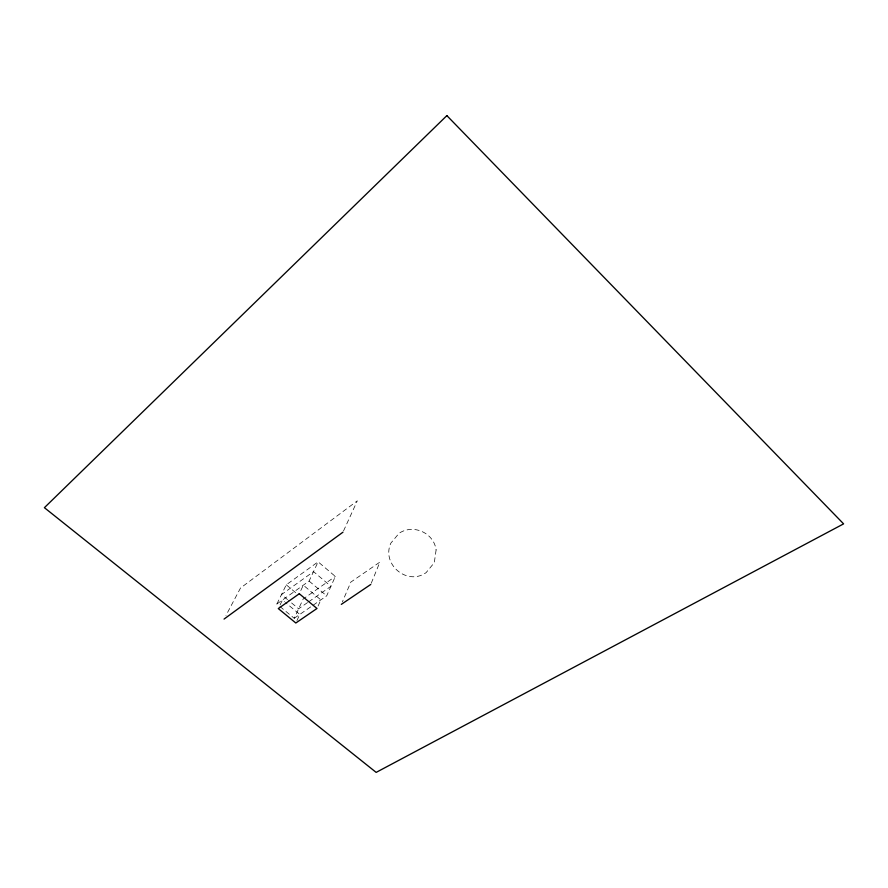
<?xml version="1.0" encoding="UTF-8"?>
<svg xmlns="http://www.w3.org/2000/svg" width="888" height="888" viewBox="0 0 888 888"><rect width="100%" height="100%" fill="white"/><g stroke="black" fill="none" stroke-linecap="round" stroke-linejoin="round"><path stroke-width="0.67" stroke-dasharray="4.44 3.33" d="M371.251 583.227L379.886 562.115L350.871 582.073L342.38 601.886M313.098 605.239L326.684 595.859L335.331 576.445L318.115 561.827L286.258 584.815L276.889 603.984L278.932 605.672M318.093 606.027L320.857 599.877L303.319 585.181L299.866 592.507M343.523 530.946L357.309 500.832L240.504 588.034L225.952 615.495M296.947 620.557L299.789 614.418L285.492 602.586M279.942 606.515L294.206 618.281L303.208 598.956L335.331 576.445M276.889 603.984L309.091 581.074L318.115 561.827M280.064 604.917L282.428 600.055L284.471 601.742M307.537 602.586L298.623 608.791L288.545 600.421M308.658 601.82L330.935 586.324L313.531 571.617L281.485 594.572L287.534 599.589M294.206 618.281L312.121 605.905M286.258 584.815L296.858 593.65M309.091 581.074L326.684 595.859M436.108 549.916L434.299 562.681L426.118 572.627C407.148 586.102 381.23 564.235 390.82 543.19L399.056 533.288C413.32 523.631 433.921 532.889 436.108 549.916"/><path stroke-width="1.33" d="M224.054 619.08L342.946 532.201M341.314 604.362L370.74 584.471M446.864 115.618L44.4 507.681L376.157 772.382L843.6 523.865L446.864 115.618M299.289 593.728L278.299 608.569L295.815 622.999L316.983 608.491L299.289 593.728"/></g></svg>
